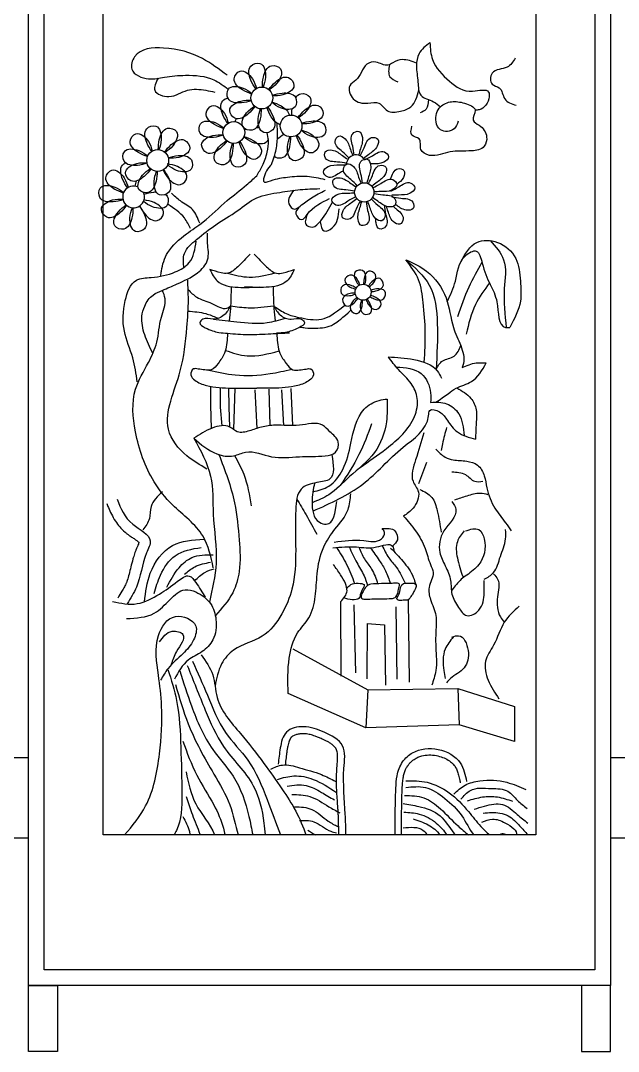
# Model space of a CAD drawing. Extents: x -66030 to 95157, y -13132 to 45879.
# Drawn here: x 20624 to 21391, y 3758 to 5081 of the extents above; entities that cross this region are included whole.
import ezdxf

# ---------------------------------------------------------------- set-up
doc = ezdxf.new("R2010")
doc.units = 0
doc.header["$LTSCALE"] = 100
doc.header["$MEASUREMENT"] = 0
doc.layers.add('7', color=105, linetype='CONTINUOUS')

msp = doc.modelspace()

# ---------------------------------------------------------------- linework, layer by layer
at = {"layer": '7'}
for p, q in [((20867.7, 4611.1), (20867.8, 4587.1)), ((20880.3, 4609.4), (20880.4, 4584.4)), ((20890.8, 4609), (20891.3, 4584.4)), ((20898.9, 4608.9), (20897.6, 4555.7)), ((20924.6, 4606.7), (20927.3, 4557.2)), ((20942.6, 4607.8), (20944, 4560.8)), ((20959, 4606.7), (20961.7, 4561.1)), ((20971.1, 4608.4), (20973.3, 4560.8)), ((20867.8, 4587.1), (20868.7, 4557.1)), ((20880.4, 4584.4), (20882.3, 4560.7)), ((20891.3, 4584.4), (20892.1, 4559.2)), ((21034.9, 4334.5), (21035, 4239.4)), ((21051.9, 4330.9), (21053.8, 4243.5)), ((21105.8, 4328.4), (21107.1, 4235.3)), ((21121.7, 4337.2), (21122.9, 4231.5)), ((21069, 4306.9), (21068.4, 4235.9)), ((21069, 4306.9), (21091.2, 4305)), ((21091.2, 4305), (21092.5, 4227.7))]:
    msp.add_line(p, q, dxfattribs=at)
for points in [[(20634.3, 5903.8), (21381.2, 5903.8), (21381.2, 3842.3), (20634.3, 3842.3)], [(20654.3, 5883.8), (21361.2, 5883.8), (21361.2, 3862.3), (20654.3, 3862.3)], [(20730, 5528.2), (21285.5, 5528.2), (21285.5, 4035.5), (20730, 4035.5)], [(20614, 4031.9), (20634.3, 4031.9), (20634.3, 4134.3), (20614, 4134.3)], [(21381.2, 4031.9), (21401.6, 4031.9), (21401.6, 4134.3), (21381.2, 4134.3)], [(20634.3, 3842.3), (20671.3, 3842.3), (20671.3, 3757.7), (20634.3, 3757.7)], [(21381.2, 3842.3), (21344.2, 3842.3), (21344.2, 3757.7), (21381.2, 3757.7)]]:
    msp.add_lwpolyline(points, close=True, dxfattribs=at)
for points in [[(20973.7, 4274.4), (21069.7, 4221.9), (21185.5, 4223.6), (21257.9, 4200.2), (21257.9, 4155.2), (21187.1, 4176.9), (21067.2, 4172.9), (20967.5, 4217.1)], [(21069.7, 4221.9), (21067.2, 4172.9)], [(21185.5, 4223.6), (21187.1, 4176.9)]]:
    msp.add_lwpolyline(points, dxfattribs=at)
for centre, radius in [((20933.7, 4981.3), 14), ((20897.8, 4937), 14), ((20971.3, 4945.4), 14), ((20800.1, 4901.1), 14), ((21065.3, 4860.2), 12.4), ((21063.7, 4732), 10.3)]:
    msp.add_circle(centre, radius, dxfattribs=at)
for centre, radius, start, end in [((21054.7, 4895.9), 12.4, 33.0658, 177.3592), ((20769.1, 4854.3), 14, 65.8887, 24.4904)]:
    msp.add_arc(centre, radius, start, end, dxfattribs=at)
for points in [[(20889.2, 5010.4), (20857.5, 5031.9), (20807.7, 5045.4), (20770.4, 5034.1), (20767, 5018.3), (20788.5, 5005.9), (20808.8, 5008.1), (20836, 5010.4), (20872.2, 5004.7), (20890.7, 4992.4)], [(21149.6, 5052.4), (21135.5, 5038.2), (21132.3, 5022.8), (21134.2, 5001.6), (21138, 4984.8), (21154.1, 4976.5), (21163.1, 4970.1)], [(21149.6, 5052.4), (21152.8, 5030.5), (21174.7, 5002.8), (21204.3, 4990), (21224.9, 4988.7), (21225.6, 4982.9), (21212.7, 4966.2), (21207.5, 4965.6)], [(21132.4, 5025.9), (21114.2, 5030.5), (21102, 5026.6), (21095.6, 5023.4), (21080.1, 5027.3), (21068.6, 5024.7), (21061.5, 5014.4), (21054.4, 5004.1), (21046.7, 4997.1), (21051.2, 4980.3), (21069.8, 4974.6), (21084, 4974.6), (21094.9, 4964.9), (21111.7, 4964.3), (21125.2, 4970.1), (21135.3, 4991.5)], [(21259, 5032.4), (21248.7, 5020.9), (21229.4, 5013.1), (21229.4, 4999), (21238.4, 4994.5), (21245.5, 4980.3), (21260.3, 4972)], [(20920.7, 4986.4), (20908.9, 4991.6), (20898.3, 5006.1), (20905.8, 5015.7), (20921.7, 5005.8), (20926.8, 4993.5)], [(20926.1, 4993.1), (20919.7, 5004.2), (20919.6, 5022.2), (20931.3, 5025.6), (20938.4, 5008.2), (20935.3, 4995.2)], [(20934.5, 4995.3), (20935.8, 5008.1), (20946.3, 5022.7), (20957.7, 5018.6), (20953.2, 5000.3), (20943.1, 4991.7)], [(21097.5, 5024.1), (21098.2, 5008.6), (21108.4, 5002.2)], [(20800.6, 5006.6), (20796.4, 4991.2), (20814.5, 4983.2), (20838.3, 4991.2), (20862, 4991.2), (20873.4, 4988.9)], [(20942.6, 4992.2), (20951.1, 5001.8), (20968.2, 5007.4), (20975, 4997.3), (20960.7, 4985.3), (20947.4, 4984.2)], [(20920.2, 4977.7), (20907.7, 4975.1), (20890.5, 4980.5), (20890.9, 4992.7), (20909.6, 4994), (20921, 4987.1)], [(20947.3, 4984.9), (20959.8, 4987.6), (20976.9, 4982.2), (20976.5, 4970), (20957.8, 4968.7), (20946.5, 4975.6)], [(20924.9, 4970.5), (20916.3, 4960.9), (20899.3, 4955.3), (20892.5, 4965.4), (20906.8, 4977.4), (20920.1, 4978.5)], [(21185.7, 4951.4), (21180.5, 4941.8), (21163.1, 4940.5), (21157.4, 4950.8), (21163.1, 4970.1), (21177.3, 4976.5), (21194, 4974.6), (21207.5, 4965.6), (21205, 4952.7), (21212.7, 4946.3), (21222.3, 4931.5), (21219.1, 4919.3), (21203, 4913.5), (21175.4, 4912.2), (21149, 4907.7), (21138, 4915.4), (21135.5, 4928.9), (21126.5, 4933.4), (21126.5, 4945)], [(21147.6, 4979.2), (21144.5, 4966.8), (21136.8, 4962.3)], [(20884.7, 4942), (20873, 4947.2), (20862.3, 4961.7), (20869.8, 4971.3), (20885.7, 4961.4), (20890.8, 4949.1)], [(20933, 4967.4), (20931.7, 4954.6), (20921.2, 4940), (20909.7, 4944.1), (20914.2, 4962.3), (20924.4, 4971)], [(20941.3, 4969.6), (20947.8, 4958.5), (20947.9, 4940.5), (20936.2, 4937.1), (20929.1, 4954.5), (20932.2, 4967.4)], [(20980.1, 4956.2), (20988.7, 4965.8), (21005.8, 4971.5), (21012.6, 4961.4), (20998.3, 4949.3), (20985, 4948.2)], [(20884.2, 4933.4), (20871.7, 4930.7), (20854.6, 4936.2), (20855, 4948.3), (20873.7, 4949.7), (20885, 4942.7)], [(20946, 4896.1), (20952.2, 4915.3), (20953.8, 4933.3), (20953.5, 4948.8)], [(20984.8, 4949), (20997.4, 4951.7), (21014.5, 4946.2), (21014.1, 4934.1), (20995.4, 4932.7), (20984.1, 4939.7)], [(20787.1, 4906.1), (20775.3, 4911.3), (20764.7, 4925.8), (20772.1, 4935.4), (20788.1, 4925.5), (20793.2, 4913.2)], [(20792.5, 4912.8), (20786.1, 4924), (20786, 4941.9), (20797.7, 4945.3), (20804.7, 4927.9), (20801.6, 4915)], [(20800.9, 4915.1), (20802.2, 4927.8), (20812.7, 4942.4), (20824.1, 4938.3), (20819.6, 4920.1), (20809.5, 4911.5)], [(20927.2, 4881.6), (20934.6, 4894.5), (20940.6, 4911.7), (20942.2, 4926.9), (20940.7, 4936.9)], [(20984.4, 4940.4), (20996.1, 4935.2), (21006.8, 4920.7), (20999.3, 4911.1), (20983.4, 4921), (20978.3, 4933.2)], [(21052.3, 4908), (21050.4, 4919.3), (21050.4, 4935.5), (21058.1, 4938.5), (21062.8, 4930.8), (21060.2, 4915.9), (21058, 4907.8)], [(20808.9, 4912), (20817.5, 4921.5), (20834.6, 4927.2), (20841.4, 4917.1), (20827.1, 4905), (20813.8, 4904)], [(20888.9, 4926.1), (20880.4, 4916.6), (20863.3, 4910.9), (20856.5, 4921), (20870.8, 4933.1), (20884.1, 4934.1)], [(20897, 4923), (20895.7, 4910.2), (20885.2, 4895.6), (20873.8, 4899.8), (20878.3, 4918), (20888.4, 4926.6)], [(20905.4, 4925.3), (20911.8, 4914.1), (20911.9, 4896.2), (20900.2, 4892.8), (20893.1, 4910.2), (20896.2, 4923.1)], [(20910.8, 4932), (20922.6, 4926.8), (20933.2, 4912.3), (20925.7, 4902.7), (20909.8, 4912.6), (20904.7, 4924.9)], [(20978.9, 4933.6), (20985.4, 4922.5), (20985.5, 4904.6), (20973.8, 4901.2), (20966.7, 4918.5), (20969.8, 4931.5)], [(21045.6, 4904.3), (21037.4, 4912.3), (21027.9, 4925.5), (21032.4, 4932.4), (21040.7, 4928.9), (21047.4, 4915.4), (21050.3, 4907.5)], [(21059.9, 4907.1), (21065, 4917.4), (21074.5, 4930.5), (21082.5, 4928.4), (21081.8, 4919.4), (21070.9, 4908.8), (21064.4, 4903.6)], [(20786.6, 4897.5), (20774, 4894.8), (20756.9, 4900.3), (20757.3, 4912.4), (20776, 4913.8), (20787.4, 4906.8)], [(21042.4, 4897.4), (21031, 4899.1), (21015.6, 4904.1), (21015.2, 4912.3), (21023.9, 4914.4), (21037.3, 4907.3), (21044.4, 4902.7)], [(20791.3, 4890.2), (20782.7, 4880.7), (20765.6, 4875), (20758.8, 4885.1), (20773.2, 4897.2), (20786.4, 4898.2)], [(20806.5, 4889.5), (20813.4, 4878.6), (20829.3, 4870.3), (20837.7, 4879.2), (20825.5, 4893.4), (20812.6, 4896.6)], [(20813.6, 4904.7), (20826.2, 4907.4), (20843.3, 4901.9), (20842.9, 4889.8), (20824.2, 4888.4), (20812.9, 4895.4)], [(20946, 4896.1), (20936, 4877.4), (20936, 4874.4), (20944.8, 4875.1), (20966.6, 4879.7), (20991.8, 4880.9), (21014.7, 4876.7)], [(21056.2, 4868.7), (21048, 4876.7), (21038.5, 4889.8), (21043, 4896.7), (21051.3, 4893.3), (21058, 4879.7), (21061, 4871.8)], [(21062.9, 4872.4), (21061, 4883.7), (21061, 4899.9), (21068.7, 4902.9), (21073.4, 4895.2), (21070.8, 4880.3), (21068.6, 4872.2)], [(21070.5, 4871.5), (21075.6, 4881.7), (21085.1, 4894.8), (21093.1, 4892.7), (21092.4, 4883.8), (21081.6, 4873.2), (21075, 4867.9)], [(20756.1, 4859.3), (20744.3, 4864.5), (20733.7, 4879), (20741.2, 4888.6), (20757.1, 4878.7), (20762.2, 4866.4)], [(20799.4, 4887.1), (20798, 4874.4), (20787.6, 4859.8), (20776.1, 4863.9), (20780.6, 4882.1), (20790.7, 4890.7)], [(20807.7, 4889.4), (20814.2, 4878.2), (20814.3, 4860.3), (20802.6, 4856.9), (20795.5, 4874.3), (20798.6, 4887.2)], [(20755.6, 4850.7), (20743, 4848), (20725.9, 4853.5), (20726.3, 4865.6), (20745, 4867), (20756.4, 4860)], [(21053, 4861.8), (21041.7, 4863.4), (21026.3, 4868.4), (21025.8, 4876.7), (21034.5, 4878.8), (21047.9, 4871.7), (21055, 4867.1)], [(21076.1, 4866.2), (21086.3, 4871.5), (21101.7, 4876.6), (21106.9, 4870.2), (21101, 4863.3), (21086.1, 4861.2), (21077.6, 4860.8)], [(21099.3, 4861.8), (21109.4, 4867.2), (21124.8, 4872.2), (21130, 4865.8), (21124.2, 4859), (21109.2, 4856.8), (21100.8, 4856.4)], [(20854, 4820.8), (20844.6, 4838.2), (20829.3, 4849.1), (20817.7, 4859.2)], [(20833.7, 4762.8), (20834.5, 4781.9), (20850, 4799.7), (20874.9, 4818.7), (20902.3, 4836.5), (20927.2, 4853.1), (20956.9, 4860.2), (20983.1, 4863.8), (21008, 4865)], [(20974.8, 4862.8), (20968.5, 4845.6), (20975.5, 4838.6), (20983, 4842.6), (20997.4, 4853), (21015.3, 4863)], [(21054.5, 4854.3), (21044.3, 4848.9), (21028.9, 4843.9), (21023.7, 4850.3), (21029.5, 4857.1), (21044.5, 4859.3), (21052.9, 4859.7)], [(21077.6, 4858.7), (21088.9, 4857.1), (21104.3, 4852), (21104.8, 4843.8), (21096, 4841.7), (21082.6, 4848.8), (21075.6, 4853.4)], [(20760.3, 4843.5), (20751.7, 4833.9), (20734.7, 4828.2), (20727.8, 4838.3), (20742.2, 4850.4), (20755.4, 4851.5)], [(20768.4, 4840.3), (20767.1, 4827.6), (20756.6, 4813), (20745.1, 4817.1), (20749.6, 4835.3), (20759.7, 4844)], [(20776.7, 4842.6), (20783.2, 4831.5), (20783.3, 4813.5), (20771.6, 4810.1), (20764.5, 4827.5), (20767.6, 4840.4)], [(20776.5, 4843.3), (20783.5, 4832.5), (20799.4, 4824.1), (20807.7, 4833), (20795.5, 4847.2), (20782.6, 4850.4)], [(20842.4, 4813.6), (20834.4, 4827.3), (20813.4, 4844.7)], [(20981.4, 4841.3), (20977.5, 4832.6), (20985, 4825.2), (20991.9, 4831.6), (21020.8, 4852.1)], [(20992, 4831.7), (20990.9, 4818.2), (20998.4, 4815.7), (21009.4, 4823.7), (21024.6, 4847.6)], [(21060.1, 4849), (21055, 4838.8), (21045.4, 4825.6), (21037.5, 4827.7), (21038.2, 4836.7), (21049, 4847.3), (21055.6, 4852.5)], [(21067.6, 4848.1), (21069.6, 4836.8), (21069.6, 4820.6), (21061.9, 4817.6), (21057.2, 4825.3), (21059.7, 4840.2), (21062, 4848.3)], [(21074.3, 4851.8), (21082.5, 4843.8), (21092.1, 4830.7), (21087.6, 4823.7), (21079.3, 4827.2), (21072.6, 4840.8), (21069.6, 4848.7)], [(21008.6, 4822.5), (21013.8, 4810.7), (21024.1, 4814.6), (21033, 4839)], [(20793.9, 4653.4), (20783.4, 4677.4), (20779.9, 4701.1), (20783.4, 4714.2), (20794.1, 4728.4), (20806, 4734.4), (20825, 4742.7), (20851.2, 4756.9), (20864.2, 4773.5), (20864.2, 4794.9), (20864.2, 4808)], [(20773.9, 4616.8), (20768, 4647.7), (20757.3, 4682.1), (20758.5, 4721.3), (20772.7, 4747.4), (20791.8, 4751), (20822.7, 4758.1), (20840.5, 4770), (20849.6, 4797.6)], [(21189.2, 4771.1), (21209.7, 4796), (21236.4, 4796), (21259.6, 4775.4), (21265.6, 4746.2), (21265.6, 4720.4), (21251.9, 4686.9)], [(20918.6, 4780.9), (20902.8, 4764.5), (20890.2, 4756.4), (20881.4, 4756.9), (20867.2, 4761.3)], [(20924.1, 4780.9), (20939.9, 4764.5), (20952.5, 4756.4), (20961.2, 4756.9), (20975.4, 4761.3)], [(21171.7, 4720.1), (21182.2, 4746.2), (21195.1, 4778.8), (21208.9, 4784.8), (21216.6, 4769.4), (21226.9, 4741.9), (21235.5, 4719.5), (21246.7, 4686.9), (21251.9, 4686.9)], [(21118.6, 4773.7), (21148.7, 4741), (21159, 4692), (21157.4, 4633)], [(21142.3, 4642.2), (21143.5, 4680.9), (21140.9, 4718.7), (21134.9, 4747.9), (21118.6, 4773.7)], [(21118.6, 4773.7), (21145.2, 4759.1), (21170.2, 4724.7), (21179.6, 4686.9), (21189.1, 4663.7)], [(21216.3, 4770.4), (21199.4, 4738.4), (21184.8, 4700.6)], [(20867.2, 4761.3), (20876.5, 4746.5), (20903.3, 4738.3), (20931.2, 4738.9)], [(20889.7, 4756.3), (20917.5, 4751.4), (20950.8, 4756.8)], [(20975.4, 4761.3), (20966.1, 4746.5), (20939.4, 4738.3), (20911.5, 4738.9)], [(21059.6, 4741.4), (21057.1, 4747.2), (21046.9, 4754), (21040.2, 4747.3), (21047.3, 4738.7), (21054.2, 4735.8)], [(21065.9, 4742), (21067.3, 4748.2), (21063.1, 4759.7), (21053.7, 4758.2), (21054.3, 4747), (21058.3, 4740.7)], [(21071.4, 4738.8), (21076.2, 4743), (21079.5, 4754.7), (21071, 4759), (21065, 4749.6), (21064.4, 4742.2)], [(21073.9, 4732.9), (21080.3, 4733.6), (21089.8, 4741.1), (21085.5, 4749.5), (21075.1, 4745.5), (21070.3, 4739.8)], [(20863.2, 4505.1), (20837.6, 4522.1), (20813.9, 4556.2), (20816.8, 4592.2), (20829.1, 4631), (20837.6, 4686.8), (20839.5, 4722.8), (20838.6, 4747.4)], [(21054.8, 4737.2), (21049.3, 4740.4), (21037.2, 4740), (21035.7, 4730.6), (21046.5, 4727.7), (21053.7, 4729.5)], [(21072.5, 4726.7), (21078, 4723.5), (21090.2, 4724), (21091.7, 4733.3), (21080.9, 4736.2), (21073.7, 4734.4)], [(21226, 4743.9), (21208, 4716.1), (21196, 4678.3)], [(21053.5, 4731), (21047.1, 4730.4), (21037.5, 4722.8), (21041.8, 4714.4), (21052.3, 4718.4), (21057.1, 4724.1)], [(21056, 4725.2), (21051.2, 4720.9), (21047.9, 4709.2), (21056.3, 4704.9), (21062.4, 4714.3), (21062.9, 4721.7)], [(21061.5, 4721.9), (21060.1, 4715.7), (21064.3, 4704.3), (21073.6, 4705.8), (21073, 4716.9), (21069.1, 4723.2)], [(21067.8, 4722.5), (21070.3, 4716.7), (21080.4, 4709.9), (21087.1, 4716.6), (21080.1, 4725.3), (21073.2, 4728.1)], [(20893.7, 4714.6), (20885.3, 4702.8), (20871.1, 4697.4), (20857.9, 4697.4), (20854.1, 4693), (20861.2, 4686.5), (20878.7, 4680.5), (20889.9, 4679.3)], [(20893.7, 4714.6), (20916.4, 4712.1), (20949, 4714.6)], [(20949, 4714.6), (20957.4, 4702.8), (20971.6, 4697.4), (20984.7, 4697.4), (20988.5, 4693), (20981.4, 4686.5), (20964, 4680.5), (20952.7, 4679.3)], [(20871.6, 4697.4), (20901.7, 4694.1), (20940.5, 4693), (20964.1, 4698.7)], [(20889.9, 4679.3), (20916.4, 4677.7), (20945.4, 4678.8), (20969.4, 4679.9)], [(20887, 4657.3), (20914.8, 4650.4), (20955.8, 4656.6)], [(21157.4, 4633), (21165.9, 4643.9), (21180.5, 4649.9), (21189.1, 4663.7)], [(21189.1, 4663.7), (21192.5, 4640.5), (21190.8, 4635.3)], [(21059.9, 4507.2), (21093.6, 4531.4), (21129.8, 4572.6), (21133.2, 4595.8), (21125.5, 4614.7), (21109.1, 4632.7), (21096.2, 4649.1)], [(21096.2, 4649.1), (21128.9, 4645.6), (21159, 4631), (21164.2, 4621.6)], [(20865.6, 4632), (20899.5, 4625.9), (20944.3, 4627.5), (20972.1, 4633.2)], [(21106.3, 4636), (21138.4, 4627.6), (21150.4, 4602.7), (21150.4, 4590.6)], [(21157.3, 4590.9), (21172.8, 4601.8), (21183.1, 4608.7), (21202.8, 4617.3), (21221.8, 4641.3)], [(21190.8, 4635.3), (21208.9, 4641.3), (21221.8, 4641.3)], [(21184.1, 4609.2), (21202, 4595.8), (21208.9, 4581.2), (21208.9, 4564), (21208, 4543.4)], [(21094.5, 4594.9), (21093.6, 4565.7), (21078.2, 4526.2), (21046.3, 4495.3), (21019.7, 4472.1), (20998.2, 4461.8)], [(20999.4, 4475.8), (21019.7, 4483.2), (21037.7, 4504.7), (21048.1, 4538.2), (21065.3, 4582), (21084.2, 4593.2), (21094.5, 4594.9)], [(21150.4, 4590.6), (21171, 4588.9), (21186.5, 4576), (21193.3, 4548.1)], [(20999.1, 4451.1), (21063.5, 4485.8), (21115.1, 4533.1), (21147.8, 4573.5), (21149.5, 4580.3), (21161.6, 4578.6), (21171.9, 4567.4), (21184.8, 4552.8), (21208, 4543.4)], [(20846.5, 4544.6), (20876.2, 4524.5), (20897.6, 4522.1), (20913, 4526.8), (20946.3, 4520.9), (20981.9, 4520.9), (21015.2, 4522.1), (21028.3, 4526.8), (21031.8, 4539.9), (21021.1, 4553), (21011.6, 4561.3), (20981.9, 4561.3), (20951, 4561.3), (20933.2, 4558.9), (20917.8, 4554.1), (20902.3, 4553), (20892.8, 4558.9), (20870.2, 4557.7), (20846.5, 4544.5)], [(21074.7, 4563.1), (21058.4, 4523.6), (21034.5, 4484)], [(21141.6, 4551.4), (21131.2, 4516.9), (21127.8, 4489.4), (21134.7, 4475.6), (21127.8, 4454.9), (21115.7, 4444.6)], [(21170.9, 4558.3), (21165.7, 4537.6), (21164, 4529)], [(20846.5, 4544.6), (20867.9, 4496), (20871.4, 4447.3), (20875, 4384.4), (20866.5, 4334.4)], [(21157.1, 4530.7), (21169.1, 4520.4), (21179.5, 4516.9), (21196.7, 4515.2), (21210.5, 4510.1), (21219.2, 4496.3), (21222.6, 4480.8), (21233, 4454.9), (21246.7, 4436), (21253.6, 4425.6)], [(21023.5, 4523.3), (21021.1, 4492.4), (21004.5, 4487.7), (20984.3, 4479.3), (20977.2, 4453.2), (20977.2, 4401), (20972.4, 4351.1), (20959.4, 4319.1), (20934.4, 4290.6), (20897.6, 4272.8), (20882.1, 4254.9), (20873.7, 4226.6)], [(20878.6, 4523.6), (20898.8, 4461.5), (20904.7, 4414), (20904.7, 4373.7), (20896.4, 4346.4), (20874.1, 4317.2)], [(20898.7, 4522.4), (20910.6, 4498.3), (20920.1, 4458)], [(21145, 4513.5), (21139.8, 4499.7), (21134.7, 4485.9)], [(21177.8, 4501.4), (21195, 4498), (21207.1, 4489.4), (21217.4, 4489.4)], [(21001.4, 4487.1), (20998.2, 4462.6), (21007.7, 4436.8), (21016.3, 4434.3), (21030, 4463.5)], [(20806.1, 4475.8), (20791.8, 4456.8), (20789.4, 4441.4), (20781.1, 4427.1)], [(20967.5, 4217.1), (20968.9, 4262.4), (20979.7, 4294.8), (20994.1, 4314), (21002.4, 4341.5), (21004.8, 4370.3), (21013.2, 4405.1), (21027.6, 4427.8), (21044.4, 4453), (21048, 4473.4)], [(21136.4, 4479), (21151.9, 4468.7), (21158.8, 4451.5), (21164, 4423.9)], [(21224.3, 4472.1), (21214, 4473.9), (21196.7, 4470.4), (21181.2, 4465.2)], [(20747.9, 4466.3), (20768.1, 4434.2), (20790.6, 4412.9), (20785.9, 4397.4), (20772.8, 4353.5), (20760.8, 4332)], [(20978.6, 4466.9), (20990.5, 4446.3), (21004.2, 4421.4)], [(21177.8, 4463.5), (21182.9, 4453.2), (21167.4, 4425.6), (21162.3, 4398), (21169.1, 4380.8), (21176, 4361.9), (21177.8, 4344.6), (21186.4, 4327.4), (21196.7, 4317.1), (21212.3, 4323.9), (21219.2, 4346.4), (21219.2, 4361.9)], [(21115.7, 4444.6), (21131.2, 4425.6), (21143.3, 4403.2), (21150.2, 4382.5), (21153.6, 4372.2), (21148.5, 4353.2), (21150.2, 4337.7), (21157.1, 4317.1), (21157.1, 4296.4), (21157.1, 4275.7), (21157.1, 4246.4), (21151.9, 4227.5)], [(21026.7, 4411.3), (21064.6, 4413.3), (21087.2, 4415.4), (21091.3, 4423.6), (21088.2, 4428.7)], [(21088.2, 4428.7), (21104.6, 4425.6), (21107.7, 4414.4), (21101.5, 4406.2)], [(21195, 4425.6), (21212.3, 4427.3), (21219.2, 4415.3), (21212.3, 4382.5), (21196.7, 4368.8), (21189.8, 4363.6), (21177.8, 4349.8)], [(21193.3, 4425.6), (21184.7, 4411.8), (21184.7, 4391.2), (21191.6, 4367)], [(21219.2, 4363.6), (21231.2, 4372.2), (21239.9, 4392.9), (21246.7, 4415.3), (21246.7, 4427.3)], [(20783.2, 4334.8), (20790.6, 4371.3), (20819.1, 4406.9), (20859.5, 4415.2)], [(21024.7, 4404.1), (21055.4, 4405.1), (21081, 4405.1), (21101.5, 4406.2), (21103.6, 4399)], [(21088.3, 4407), (21096.7, 4391.1), (21106.5, 4378.9), (21117.6, 4358.6)], [(20795.4, 4345.2), (20803.7, 4368.9), (20822.7, 4393.9), (20856, 4404.5)], [(20812, 4353.5), (20827.5, 4378.4), (20844.1, 4391.5), (20871.4, 4395)], [(21029.7, 4404.5), (21042.6, 4382.7), (21052.8, 4358.3)], [(21045.8, 4405.3), (21055.6, 4385), (21064.9, 4368.2), (21069.6, 4355.6)], [(21058.4, 4404.9), (21065.4, 4389.7), (21074.7, 4376.6), (21082.4, 4357.9)], [(21072.9, 4404.1), (21084.5, 4387.8), (21092.5, 4374.3), (21098.7, 4358.2)], [(21099, 4403.7), (21114.8, 4386.7), (21128.2, 4366.2), (21131.3, 4356.7)], [(20834.6, 4370.1), (20847.7, 4379.6), (20867.9, 4385.5)], [(21034.9, 4334.5), (21043.1, 4348.8), (21041.1, 4358.1), (21034.9, 4369.3), (21025.7, 4382.6)], [(20742.2, 4335), (20773.7, 4332.3), (20802.4, 4344.6), (20825.7, 4361), (20840.7, 4367.8), (20848.9, 4359.6), (20861.2, 4340.5)], [(20847.7, 4361.8), (20860.7, 4372.5), (20872.6, 4377.2)], [(21231.2, 4370.5), (21236.4, 4363.6), (21236.4, 4341.2), (21239.9, 4315.3), (21245, 4308.4)], [(21043, 4351.9), (21048, 4356.8), (21057.5, 4358.4), (21065, 4356.7), (21060.7, 4345.9), (21058.7, 4339.2), (21049.9, 4337.4), (21039.1, 4339.6)], [(21073.6, 4357.4), (21087.3, 4358), (21097.5, 4358.2), (21104.7, 4358.5), (21109.9, 4357.7), (21109.7, 4352.6), (21108.1, 4345.5), (21104.7, 4340.1), (21100.2, 4338.9), (21088.8, 4338.7), (21066, 4338.2), (21061.8, 4339.3), (21061.3, 4342.2), (21063.9, 4348.1), (21067.6, 4354.1), (21073.6, 4357.4)], [(21119, 4358.7), (21115.6, 4358.2), (21110.7, 4347.5), (21108.3, 4341.7), (21107.1, 4338.8), (21108.6, 4336.7), (21115, 4336.7), (21122.2, 4337.5), (21124.5, 4340.6), (21127.2, 4344.7), (21129.6, 4349.1), (21131.5, 4352.9), (21131.7, 4356), (21129.9, 4358), (21124.8, 4358.7), (21119, 4358.7)], [(20760, 4313.2), (20795.6, 4320), (20816.1, 4337.8), (20835.2, 4350.1), (20848.9, 4347.3), (20868, 4332.3), (20874.9, 4311.8), (20870.8, 4285.8), (20857.1, 4270.8), (20839.3, 4259.9), (20821.6, 4235.3)], [(21264, 4329.1), (21245, 4308.4), (21231.2, 4279.1), (21220.9, 4258.5), (21224.3, 4234.3), (21238.1, 4210.2)], [(20802.4, 4283.1), (20818.8, 4296.8), (20832.5, 4292.7), (20824.3, 4270.8), (20817.5, 4254.4)], [(21179.5, 4289.5), (21169.1, 4274), (21167.4, 4246.4), (21169.1, 4236.1)], [(21177.8, 4289.5), (21186.4, 4291.2), (21198.5, 4272.3), (21193.3, 4249.9), (21176, 4236.1), (21170.9, 4230.9)], [(20945.2, 4120), (20960.1, 4125.2), (20982.1, 4121.7), (21010.2, 4112.9), (21028.6, 4104.2)], [(20953.9, 4106.8), (20975, 4111.2), (20999.6, 4106.8), (21029.5, 4090.1)], [(21180.1, 4087.8), (21194.7, 4099.4), (21213.6, 4104.9), (21248.3, 4103), (21272.6, 4093.9)], [(20966.2, 4098), (20990.8, 4098.9), (21010.2, 4090.1), (21026.9, 4080.5)], [(21189.3, 4081.2), (21201.4, 4092.7), (21228.2, 4095.1), (21249.5, 4091.5), (21261.7, 4079.9), (21274.4, 4069.6)], [(20972.4, 4087.5), (20995.2, 4084.8), (21019.8, 4071.7), (21033.9, 4063.8)], [(21197.8, 4079.3), (21217.2, 4084.2), (21236.1, 4084.2), (21255.6, 4078.7)], [(21206.3, 4068.4), (21219.7, 4072.6), (21242.8, 4074.5), (21261.7, 4061.7), (21275.1, 4050.7)], [(20975.9, 4071.7), (20997.9, 4068.2), (21019, 4053.2), (21031.3, 4046.2)], [(21217.9, 4063.5), (21239.2, 4063.5), (21250.1, 4059.9), (21264.7, 4047.1), (21275.1, 4035.5)], [(20982.1, 4054.1), (21000.5, 4052.4), (21022.5, 4040.1), (21029.5, 4038.3)]]:
    msp.add_spline(points, degree=3, dxfattribs=at)
for points, knots in [([(20977.2, 4981.7), (20978.9, 4984.2), (20984.2, 4988.9), (21001.1, 4982.9), (20992.7, 4964), (20984.2, 4958.2), (20980.7, 4955.7)], [27.865499, 27.865499, 27.865499, 27.865499, 38.635505, 53.887987, 77.394503, 94.065116, 94.065116, 94.065116, 94.065116]), ([(20890.2, 4948.7), (20887.8, 4952.2), (20882.3, 4960.4), (20879, 4976.3), (20887.6, 4980.8), (20890.1, 4981.4)], [0, 0, 0, 0, 16.105762, 38.635505, 47.464391, 47.464391, 47.464391, 47.464391]), ([(20946.8, 4976.3), (20950.7, 4974.9), (20959.2, 4971.8), (20968.2, 4964.1), (20969.1, 4959.2)], [0, 0, 0, 0, 16.105762, 35.352515, 35.352515, 35.352515, 35.352515]), ([(20957.4, 4947), (20953, 4948.1), (20944.5, 4956.7), (20941.9, 4965.1), (20940.7, 4969.2)], [59.643983, 59.643983, 59.643983, 59.643983, 77.394503, 94.065116, 94.065116, 94.065116, 94.065116]), ([(20942, 4929), (20941.8, 4927.8), (20938.7, 4920.7), (20922.1, 4922.5), (20913.9, 4928.7), (20910.5, 4931.3)], [49.293655, 49.293655, 49.293655, 49.293655, 53.887987, 77.394503, 94.065116, 94.065116, 94.065116, 94.065116]), ([(20970.6, 4931.4), (20970.4, 4927.3), (20970.1, 4917.4), (20963.1, 4901.8), (20952.2, 4904.3), (20949.6, 4906)], [0, 0, 0, 0, 16.105762, 38.635505, 49.886187, 49.886187, 49.886187, 49.886187]), ([(21065.5, 4901.9), (21068.8, 4903.5), (21076.9, 4907.3), (21088.7, 4916.5), (21099, 4905.4), (21088.4, 4896.2), (21079.7, 4896.9), (21073.9, 4896.8), (21073.1, 4896.7)], [0, 0, 0, 0, 14.376116, 34.686548, 45.015784, 56.292962, 75.27332, 78.249716, 78.249716, 78.249716, 78.249716]), ([(20761.5, 4866), (20759.2, 4869.5), (20753.7, 4877.7), (20750.6, 4892.6), (20757.4, 4897.2), (20758.9, 4897.9)], [0, 0, 0, 0, 16.105762, 38.635505, 44.390546, 44.390546, 44.390546, 44.390546]), ([(21038.6, 4887.8), (21037, 4886.9), (21030.4, 4883.4), (21020.5, 4875.7), (21010.2, 4886.8), (21020.8, 4896), (21031.5, 4895.1), (21039.3, 4895.6), (21042.2, 4895.7)], [7.271433, 7.271433, 7.271433, 7.271433, 14.376116, 34.686548, 45.015784, 56.292962, 75.27332, 85.833329, 85.833329, 85.833329, 85.833329]), ([(21098.7, 4877.2), (21098.7, 4877.2), (21101, 4882.6), (21103.8, 4892.5), (21118.7, 4889.6), (21115.8, 4877.1), (21110.2, 4872.8), (21106.9, 4870.4)], [14.14856, 14.14856, 14.14856, 14.14856, 14.376116, 34.686548, 45.015784, 56.292962, 71.862803, 71.862803, 71.862803, 71.862803]), ([(20804.1, 4752.6), (20804.3, 4754.8), (20805.4, 4765.5), (20812.4, 4786.9), (20834.7, 4806), (20862.9, 4824.3), (20886.2, 4848.4), (20910.8, 4866.2), (20922.9, 4877.6), (20927.2, 4881.6)], [516.757438, 516.757438, 516.757438, 516.757438, 525.075699, 556.611888, 598.718923, 631.777418, 683.457503, 723.683344, 745.815424, 745.815424, 745.815424, 745.815424]), ([(20810.3, 4857.5), (20811.1, 4856.9), (20814.4, 4853.1), (20814, 4837.6), (20793.5, 4839.8), (20785.3, 4846), (20781.9, 4848.6)], [34.597679, 34.597679, 34.597679, 34.597679, 38.635505, 53.887987, 77.394503, 94.065116, 94.065116, 94.065116, 94.065116]), ([(20782.6, 4857.9), (20786.6, 4859), (20791.4, 4860.4), (20797.1, 4860.7), (20798.1, 4860.8)], [0, 0, 0, 0, 16.105762, 19.406338, 19.406338, 19.406338, 19.406338]), ([(21090.8, 4843.7), (21091.3, 4840.1), (21092.4, 4831.2), (21097.5, 4817.2), (21083.7, 4810.7), (21080, 4819.7), (21080.1, 4824.5), (21080.3, 4826.3)], [0, 0, 0, 0, 14.376116, 34.686548, 45.015784, 56.292962, 62.776986, 62.776986, 62.776986, 62.776986]), ([(21102.6, 4842.2), (21103.6, 4841.2), (21108.7, 4836.5), (21118.5, 4829.9), (21111.2, 4816.6), (21099.2, 4823.8), (21096.8, 4833.6), (21094.3, 4840.3), (21093.5, 4842.3)], [9.387127, 9.387127, 9.387127, 9.387127, 14.376116, 34.686548, 45.015784, 56.292962, 75.27332, 83.194925, 83.194925, 83.194925, 83.194925]), ([(21100.7, 4854.3), (21104.3, 4853.7), (21113.1, 4852), (21128, 4852.5), (21129.9, 4837.5), (21115.9, 4836.3), (21109.7, 4841.6), (21105.4, 4844.6), (21105.3, 4844.7)], [0, 0, 0, 0, 14.376116, 34.686548, 45.015784, 56.292962, 75.27332, 76.04652, 76.04652, 76.04652, 76.04652]), ([(21226.7, 4798.3), (21233.8, 4790.5), (21249.8, 4773.2), (21242.8, 4731.7), (21245.5, 4703.1), (21247.5, 4686.8)], [0, 0, 0, 0, 37.845596, 84.169368, 146.703461, 146.703461, 146.703461, 146.703461]), ([(20894.3, 4739.2), (20894.2, 4729.8), (20894.1, 4715), (20892.5, 4700.5), (20891.8, 4695.2)], [0, 0, 0, 0, 35.348607, 55.481443, 55.481443, 55.481443, 55.481443]), ([(20948.4, 4739.2), (20948.5, 4729.8), (20948.5, 4714.9), (20950.2, 4700.4), (20950.9, 4695.1)], [0, 0, 0, 0, 35.348607, 55.640953, 55.640953, 55.640953, 55.640953]), ([(20871.4, 4378.4), (20868.4, 4392.7), (20861.3, 4425.9), (20821.7, 4453.5), (20787.7, 4496), (20770.1, 4547.4), (20765.3, 4603.8), (20787.3, 4638.5), (20801.2, 4668.9), (20802.1, 4697.2), (20812.4, 4719.7), (20807.5, 4730.9), (20806.3, 4734.5)], [0, 0, 0, 0, 53.183547, 123.71991, 171.378128, 257.081294, 325.53697, 373.141983, 408.519028, 449.383619, 479.737233, 493.913815, 493.913815, 493.913815, 493.913815]), ([(20839.2, 4735.4), (20842.7, 4731.8), (20851.3, 4723), (20869.2, 4719.5), (20885.1, 4708.3), (20892.1, 4713.3), (20893.7, 4714.6)], [0, 0, 0, 0, 18.519815, 44.980973, 69.874482, 77.412051, 77.412051, 77.412051, 77.412051]), ([(20949.4, 4713.8), (20954.6, 4710.9), (20964.5, 4703.5), (20985.1, 4698.8), (21010.5, 4693.7), (21026.7, 4704.4), (21040.2, 4715.5)], [150.427264, 150.427264, 150.427264, 150.427264, 172.750339, 194.002411, 230.745147, 264.121341, 264.121341, 264.121341, 264.121341]), ([(20839.1, 4707.9), (20846.7, 4707.2), (20859.6, 4706), (20872.1, 4701.1), (20877.3, 4698.7), (20877.8, 4698.4)], [0, 0, 0, 0, 28.568107, 48.103921, 50.229513, 50.229513, 50.229513, 50.229513]), ([(20982.9, 4687.2), (20985.1, 4687), (20994.9, 4685.4), (21013.7, 4685.7), (21027.5, 4690.9), (21037.7, 4699.6), (21048.1, 4708.8)], [184.595286, 184.595286, 184.595286, 184.595286, 192.808977, 221.597656, 240.129094, 270.350815, 270.350815, 270.350815, 270.350815]), ([(20889.9, 4679.3), (20889.8, 4678.2), (20889, 4669.5), (20888.4, 4655.1), (20878.5, 4641.9), (20870.7, 4631), (20860.3, 4632.5), (20853.1, 4633.1), (20844.6, 4635), (20840.9, 4625.1), (20849.8, 4616.8), (20867.5, 4609.6), (20895.2, 4608.7), (20916.6, 4608.9), (20927.3, 4608.9)], [75.412014, 75.412014, 75.412014, 75.412014, 79.410614, 107.876824, 127.250181, 142.265645, 152.538892, 163.582135, 171.115764, 181.541177, 191.809629, 212.949646, 253.565639, 293.973785, 293.973785, 293.973785, 293.973785]), ([(20952.7, 4679.2), (20952.8, 4678.2), (20953.7, 4669.5), (20954.3, 4655.1), (20964.2, 4641.9), (20971.9, 4631), (20982.4, 4632.5), (20989.5, 4633.1), (20998.1, 4635), (21001.8, 4625.1), (20992.9, 4616.8), (20975.2, 4609.6), (20951.5, 4608.8), (20934.1, 4608.9), (20927.3, 4608.9)], [75.576271, 75.576271, 75.576271, 75.576271, 79.410614, 107.876824, 127.250181, 142.265645, 152.538892, 163.582135, 171.115764, 181.541177, 191.809629, 212.949646, 253.565639, 278.906271, 278.906271, 278.906271, 278.906271]), ([(20734.7, 4461), (20735.4, 4459.3), (20736.1, 4457.6), (20738, 4453), (20739.3, 4450.1), (20742.2, 4444.2), (20743.9, 4441.2), (20747.4, 4435.7), (20749.2, 4433.2), (20753.4, 4428.4), (20755.7, 4426.1), (20758.8, 4423.5), (20759.3, 4423.1), (20760.4, 4422.3), (20760.9, 4421.9), (20762.4, 4420.7), (20763.4, 4420), (20765.9, 4418.2), (20767.4, 4417.3), (20770.1, 4415.5), (20771.4, 4414.6), (20773.6, 4413), (20774.5, 4412.3), (20775.6, 4411.4), (20775.9, 4411.2), (20776.2, 4410.9)], [0, 0, 0, 0, 6.806524, 6.806524, 17.690606, 17.690606, 28.574688, 28.574688, 37.576351, 37.576351, 46.578013, 46.578013, 48.342009, 48.342009, 50.106005, 50.106005, 53.633998, 53.633998, 59.064555, 59.064555, 64.495112, 64.495112, 69.925669, 69.925669, 72.537813, 72.537813, 72.537813, 72.537813]), ([(20776.2, 4410.9), (20776.1, 4410.7), (20776, 4410.5), (20775.7, 4409.8), (20775.5, 4409.2), (20774.9, 4407.7), (20774.5, 4406.7), (20773.8, 4405.1), (20773.6, 4404.6), (20773.2, 4403.8), (20773, 4403.4), (20772.8, 4402.8), (20772.6, 4402.5), (20772.4, 4401.9), (20772.3, 4401.6), (20772, 4400.7), (20771.7, 4400.2), (20771.1, 4398.5), (20770.7, 4397.3), (20769.6, 4394), (20768.9, 4391.8), (20767.3, 4386.1), (20766.4, 4382.6), (20764.9, 4376.2), (20764.1, 4373.1), (20762.6, 4367.3), (20761.9, 4364.6), (20760.6, 4361.1), (20760.2, 4360.1), (20759.7, 4358.7), (20759.5, 4358.3), (20759.1, 4357.4), (20758.9, 4357), (20758.3, 4355.7), (20757.8, 4354.8), (20756.4, 4352), (20755.4, 4350.2), (20752.6, 4345.4), (20750.7, 4342.5), (20748.8, 4339.5)], [95.36037, 95.36037, 95.36037, 95.36037, 96.731453, 96.731453, 99.473619, 99.473619, 103.497324, 103.497324, 105.27926, 105.27926, 106.465784, 106.465784, 107.396725, 107.396725, 108.327667, 108.327667, 110.18955, 110.18955, 113.913317, 113.913317, 121.360851, 121.360851, 133.811765, 133.811765, 146.26268, 146.26268, 158.713594, 158.713594, 163.771051, 163.771051, 166.0302, 166.0302, 168.289349, 168.289349, 172.807648, 172.807648, 181.844245, 181.844245, 195.038789, 195.038789, 195.038789, 195.038789]), ([(20757.5, 4035.5), (20767.8, 4047.2), (20792.3, 4077.2), (20803.5, 4137.3), (20806.9, 4193.9), (20801, 4244.3), (20793.7, 4285), (20817.9, 4323.8), (20853.9, 4308.9), (20846.6, 4283.2), (20832, 4266.6), (20814.2, 4252.2), (20806.7, 4239.1), (20803.8, 4233.9)], [13.185829, 13.185829, 13.185829, 13.185829, 70.928143, 157.761127, 234.911679, 284.847326, 348.219565, 389.48167, 425.511954, 448.040179, 476.139195, 510.062566, 532.399011, 532.399011, 532.399011, 532.399011]), ([(20855.7, 4266.7), (20861.8, 4258.4), (20873.6, 4242.1), (20873.9, 4202), (20905.9, 4167.3), (20934.9, 4129.9), (20958.6, 4096.4), (20978.3, 4066.5), (20986.7, 4045.9), (20990.4, 4035.5)], [0, 0, 0, 0, 37.60978, 74.225449, 143.602039, 204.60883, 254.995033, 297.305724, 338.674674, 338.674674, 338.674674, 338.674674]), ([(20813.3, 4247.6), (20817.5, 4234.5), (20827.7, 4202.1), (20829.9, 4147.5), (20831.4, 4092.9), (20831.1, 4052.7), (20822.2, 4037.4), (20821.1, 4035.5)], [0, 0, 0, 0, 51.528047, 127.200901, 202.581934, 261.443203, 269.722795, 269.722795, 269.722795, 269.722795]), ([(20838, 4253), (20845.6, 4233.9), (20859.7, 4198.8), (20883, 4143.8), (20925.7, 4105.5), (20935.4, 4062.2), (20937.6, 4040.6), (20938, 4035.5)], [0, 0, 0, 0, 77.61337, 142.730416, 222.22457, 284.573522, 303.72691, 303.72691, 303.72691, 303.72691]), ([(20844.8, 4258.5), (20851.3, 4244), (20865.1, 4213.4), (20882.6, 4167), (20921, 4130.6), (20939.8, 4083.2), (20952, 4050.6), (20957.6, 4035.5)], [0, 0, 0, 0, 59.831251, 126.484468, 183.74421, 254.227533, 314.857496, 314.857496, 314.857496, 314.857496]), ([(20828.4, 4246.2), (20833.2, 4231.1), (20844.3, 4196.3), (20864.5, 4148.7), (20902.1, 4109.2), (20915.6, 4069.5), (20920.6, 4043.4), (20922, 4035.5)], [0, 0, 0, 0, 59.582906, 137.726693, 191.522963, 261.502079, 291.443087, 291.443087, 291.443087, 291.443087]), ([(20822.9, 4228.4), (20827.9, 4211.4), (20839.5, 4171.1), (20867.1, 4121.5), (20894.5, 4076.4), (20899.7, 4048.3), (20903.6, 4035.5)], [0, 0, 0, 0, 66.626486, 157.028025, 212.957742, 263.09175, 263.09175, 263.09175, 263.09175]), ([(21041.7, 4035.5), (21041.6, 4044.4), (21040.9, 4072.9), (21036.6, 4109.3), (21043.2, 4152.8), (21013.8, 4168), (20989.8, 4176.8), (20962.3, 4170.8), (20957, 4146.9), (20955.5, 4133), (20954.8, 4126.1)], [12.956303, 12.956303, 12.956303, 12.956303, 46.22529, 119.977561, 156.353884, 193.341745, 227.527236, 256.427638, 283.60544, 310.218214, 310.218214, 310.218214, 310.218214]), ([(20832.5, 4156), (20837.8, 4141.1), (20848.1, 4112.3), (20871.3, 4078), (20882.8, 4051.7), (20885.9, 4038.4), (20886.5, 4035.5)], [0, 0, 0, 0, 59.164627, 114.409542, 155.125732, 165.978432, 165.978432, 165.978432, 165.978432]), ([(21032.6, 4035.5), (21032.6, 4037), (21032.6, 4038.5), (21032.5, 4043.7), (21032.4, 4047.4), (21032.2, 4054.2), (21032.1, 4057.3), (21031.9, 4062), (21031.8, 4063.7), (21031.6, 4066.9), (21031.5, 4068.6), (21031.2, 4073.5), (21030.9, 4076.8), (21030.2, 4087), (21029.8, 4094.1), (21029.6, 4103.3), (21029.6, 4105.3), (21029.6, 4111.4), (21029.8, 4115.5), (21030.1, 4120.3), (21030.1, 4120.9), (21030.2, 4122.2), (21030.2, 4122.8), (21030.4, 4124.7), (21030.5, 4125.9), (21030.8, 4129.3), (21030.9, 4131.4), (21031.1, 4135.3), (21031.1, 4137.1), (21030.9, 4140), (21030.7, 4141.2), (21030.3, 4143.2), (21030.1, 4144), (21029.7, 4145), (21029.6, 4145.3), (21029.4, 4145.7), (21029.3, 4145.8), (21029.1, 4146.2), (21029, 4146.4), (21028.6, 4146.9), (21028.4, 4147.2), (21027.5, 4148.3), (21026.8, 4149.1), (21025.1, 4150.6), (21024.2, 4151.4), (21022, 4152.9), (21020.8, 4153.6), (21017.7, 4155.5), (21015.6, 4156.5), (21012.7, 4157.9), (21011.9, 4158.2), (21010.3, 4158.9), (21009.6, 4159.3), (21008, 4160), (21007.3, 4160.3), (21005, 4161.2), (21003.6, 4161.8), (21000, 4163.1), (20997.9, 4163.7), (20993.8, 4164.7), (20991.8, 4165), (20988.7, 4165.3), (20987.8, 4165.3), (20985.8, 4165.3), (20984.8, 4165.3), (20982.2, 4165.1), (20980.7, 4164.9), (20977.9, 4164.2), (20976.5, 4163.8), (20974.6, 4162.9), (20973.8, 4162.5), (20972.9, 4161.9), (20972.6, 4161.7), (20972.2, 4161.4), (20972, 4161.2), (20971.8, 4161), (20971.7, 4160.9), (20971.5, 4160.6), (20971.3, 4160.5), (20971, 4160.1), (20970.8, 4159.8), (20970.2, 4158.9), (20969.8, 4158.1), (20969, 4156.4), (20968.7, 4155.5), (20968, 4153.4), (20967.7, 4152.3), (20967.2, 4150.1), (20967, 4149), (20966.7, 4147.3), (20966.5, 4146.6), (20966.3, 4145.2), (20966.2, 4144.4), (20965.9, 4142.9), (20965.8, 4142.1), (20965.5, 4139.8), (20965.3, 4138.3), (20964.7, 4133.8), (20964.4, 4130.8), (20964, 4126.9), (20963.9, 4126), (20963.8, 4125.2)], [13.11076, 13.11076, 13.11076, 13.11076, 18.594142, 18.594142, 32.748273, 32.748273, 44.715245, 44.715245, 51.077192, 51.077192, 57.43914, 57.43914, 70.163036, 70.163036, 96.507844, 96.507844, 103.644342, 103.644342, 117.917337, 117.917337, 120.058534, 120.058534, 122.199731, 122.199731, 126.482126, 126.482126, 134.316415, 134.316415, 142.150704, 142.150704, 148.06801, 148.06801, 153.985317, 153.985317, 155.811147, 155.811147, 157.321938, 157.321938, 158.83273, 158.83273, 161.854313, 161.854313, 167.80362, 167.80362, 173.752927, 173.752927, 179.702234, 179.702234, 188.668425, 188.668425, 191.841026, 191.841026, 195.005233, 195.005233, 198.16944, 198.16944, 204.497853, 204.497853, 214.104667, 214.104667, 223.711481, 223.711481, 228.16124, 228.16124, 232.610999, 232.610999, 239.588548, 239.588548, 246.566096, 246.566096, 251.682483, 251.682483, 254.269734, 254.269734, 255.896884, 255.896884, 257.247585, 257.247585, 258.598285, 258.598285, 261.299687, 261.299687, 266.32487, 266.32487, 271.350053, 271.350053, 276.375236, 276.375236, 280.660921, 280.660921, 283.305477, 283.305477, 286.252943, 286.252943, 289.200409, 289.200409, 295.095342, 295.095342, 306.885207, 306.885207, 310.218214, 310.218214, 310.218214, 310.218214]), ([(21105.1, 4035.5), (21105, 4048.3), (21104.9, 4068.2), (21105.7, 4093.6), (21106.7, 4112.5), (21112.9, 4129.6), (21130.7, 4145.7), (21160.5, 4148.8), (21190.8, 4132.5), (21194.8, 4112.6), (21196.5, 4104.1)], [12.521112, 12.521112, 12.521112, 12.521112, 60.329453, 87.574387, 107.833951, 131.636382, 153.545681, 194.816412, 236.601943, 268.111906, 268.111906, 268.111906, 268.111906]), ([(21113.3, 4035.5), (21113.2, 4036.7), (21113.2, 4037.9), (21113.2, 4048), (21113.1, 4056.9), (21113.3, 4070.4), (21113.4, 4075), (21113.6, 4084.1), (21113.7, 4088.7), (21114, 4094.5), (21114, 4095.7), (21114.1, 4098.2), (21114.2, 4099.4), (21114.4, 4102.9), (21114.7, 4105.2), (21115.1, 4108.3), (21115.3, 4109.3), (21115.6, 4111.1), (21115.9, 4112.1), (21116.6, 4114.8), (21117.2, 4116.6), (21118.4, 4119.6), (21119, 4120.8), (21120, 4122.6), (21120.4, 4123.3), (21121.2, 4124.5), (21121.6, 4125), (21122.3, 4126.1), (21122.8, 4126.6), (21124.1, 4128.1), (21125, 4129), (21127.1, 4130.9), (21128.2, 4131.7), (21130.9, 4133.5), (21132.4, 4134.4), (21135.7, 4135.8), (21137.4, 4136.4), (21142, 4137.6), (21145.1, 4138), (21151.4, 4138.2), (21154.6, 4137.9), (21160.5, 4136.8), (21163.2, 4136), (21168.3, 4134.1), (21170.7, 4132.9), (21175.1, 4130.2), (21177, 4128.7), (21179.3, 4126.4), (21179.8, 4125.8), (21180.7, 4124.8), (21181, 4124.3), (21181.6, 4123.5), (21181.9, 4123.2), (21182.3, 4122.4), (21182.6, 4122), (21183.2, 4120.8), (21183.7, 4119.9), (21184.8, 4117.3), (21185.4, 4115.5), (21186.5, 4111.6), (21187, 4109.5), (21187.8, 4105.7), (21188.1, 4104.1), (21188.4, 4102.5)], [12.439707, 12.439707, 12.439707, 12.439707, 16.848938, 16.848938, 50.546814, 50.546814, 67.915284, 67.915284, 85.283754, 85.283754, 89.976961, 89.976961, 94.670169, 94.670169, 104.056584, 104.056584, 108.208886, 108.208886, 112.361188, 112.361188, 120.665793, 120.665793, 126.91775, 126.91775, 130.650779, 130.650779, 133.781756, 133.781756, 136.912734, 136.912734, 143.174688, 143.174688, 149.875158, 149.875158, 158.255348, 158.255348, 166.635539, 166.635539, 180.320898, 180.320898, 194.006258, 194.006258, 205.504678, 205.504678, 217.003099, 217.003099, 228.501519, 228.501519, 232.678129, 232.678129, 235.511271, 235.511271, 237.87388, 237.87388, 240.236489, 240.236489, 244.961707, 244.961707, 253.544895, 253.544895, 262.128083, 262.128083, 268.111906, 268.111906, 268.111906, 268.111906]), ([(20836.6, 4116.4), (20839.5, 4102.2), (20845.5, 4072.5), (20867.6, 4049.9), (20873.1, 4035.5)], [0, 0, 0, 0, 53.648581, 112.029519, 112.029519, 112.029519, 112.029519]), ([(21118.7, 4104.9), (21127.9, 4105), (21147.6, 4105.1), (21176.4, 4090.3), (21197.2, 4068.3), (21212.5, 4048.4), (21222, 4039), (21226, 4035.5)], [0, 0, 0, 0, 34.39471, 73.276433, 116.944705, 147.787658, 167.360283, 167.360283, 167.360283, 167.360283]), ([(21118.7, 4096.4), (21127.2, 4097.3), (21145.5, 4099.3), (21170, 4082.1), (21191.5, 4062), (21199.9, 4042.8), (21205.9, 4035.5)], [0, 0, 0, 0, 31.2681, 67.113852, 106.469141, 142.406763, 142.406763, 142.406763, 142.406763]), ([(20836.6, 4085), (20838.8, 4078.1), (20843.6, 4062.8), (20850.6, 4046.7), (20854, 4037), (20854.5, 4035.5)], [0, 0, 0, 0, 27.083165, 60.165291, 65.897949, 65.897949, 65.897949, 65.897949]), ([(21115, 4075.7), (21121.7, 4074.6), (21138.2, 4072.1), (21164.5, 4063), (21174.7, 4044.3), (21181.5, 4036.3), (21182.2, 4035.5)], [0, 0, 0, 0, 25.579017, 63.129973, 98.369329, 102.384713, 102.384713, 102.384713, 102.384713]), ([(21116.9, 4086), (21125.4, 4085.9), (21142.7, 4085.6), (21165.3, 4068.1), (21181.9, 4049.8), (21194.5, 4039.3), (21199.1, 4035.5)], [0, 0, 0, 0, 31.499419, 63.432188, 102.788315, 125.10671, 125.10671, 125.10671, 125.10671]), ([(21116.2, 4064.7), (21122.8, 4064.3), (21137.7, 4063.5), (21157.6, 4052.6), (21167.4, 4040.9), (21171.7, 4035.5)], [0, 0, 0, 0, 24.594017, 55.633143, 81.629689, 81.629689, 81.629689, 81.629689]), ([(20832.5, 4059), (20835.8, 4052.8), (20839.9, 4045.3), (20841.3, 4037), (20841.4, 4035.5)], [0, 0, 0, 0, 26.090988, 31.605278, 31.605278, 31.605278, 31.605278]), ([(21127.8, 4056.2), (21134.4, 4054), (21147.4, 4049.6), (21158.6, 4040.8), (21162.7, 4035.5)], [0, 0, 0, 0, 26.338613, 51.345775, 51.345775, 51.345775, 51.345775]), ([(21216, 4052), (21220.8, 4053.7), (21231.2, 4057.4), (21245.7, 4052.2), (21263.2, 4040.5), (21260.3, 4035.5)], [0, 0, 0, 0, 18.12681, 39.601576, 64.528737, 64.528737, 64.528737, 64.528737]), ([(21115, 4044.7), (21124.6, 4045.5), (21137.3, 4046.6), (21144.5, 4037.9), (21146.2, 4035.5)], [0, 0, 0, 0, 32.256578, 42.992105, 42.992105, 42.992105, 42.992105]), ([(21247.8, 4035.5), (21246, 4036.4), (21243, 4037.4), (21239.9, 4036.1), (21238.9, 4035.5)], [82.054512, 82.054512, 82.054512, 82.054512, 88.983708, 93.175483, 93.175483, 93.175483, 93.175483])]:
    msp.add_open_spline(points, degree=3, knots=knots, dxfattribs=at)
for points in [[(20972.1, 4959.3), (20972.2, 4962), (20972.3, 4964.6), (20972.6, 4967.3)], [(20900.6, 4954.8), (20900.2, 4953.5), (20899.7, 4952.2), (20899.3, 4950.9)], [(20911.3, 4940.6), (20912, 4940.8), (20912.7, 4941), (20913.4, 4941.2)], [(20926.7, 4943.4), (20928, 4943.5), (20929.3, 4943.4), (20930.6, 4943.3)], [(20953.7, 4928.5), (20956.3, 4931.1), (20959.1, 4933.1), (20961.9, 4935)], [(20772.7, 4874.8), (20772.1, 4872.5), (20771.4, 4870.3), (20770.6, 4868.2)], [(20992.6, 4041.8), (20996, 4039.7), (20999.4, 4037.5), (21002.9, 4035.5)]]:
    msp.add_open_spline(points, degree=3, dxfattribs=at)

doc.saveas('drawing.dxf')
